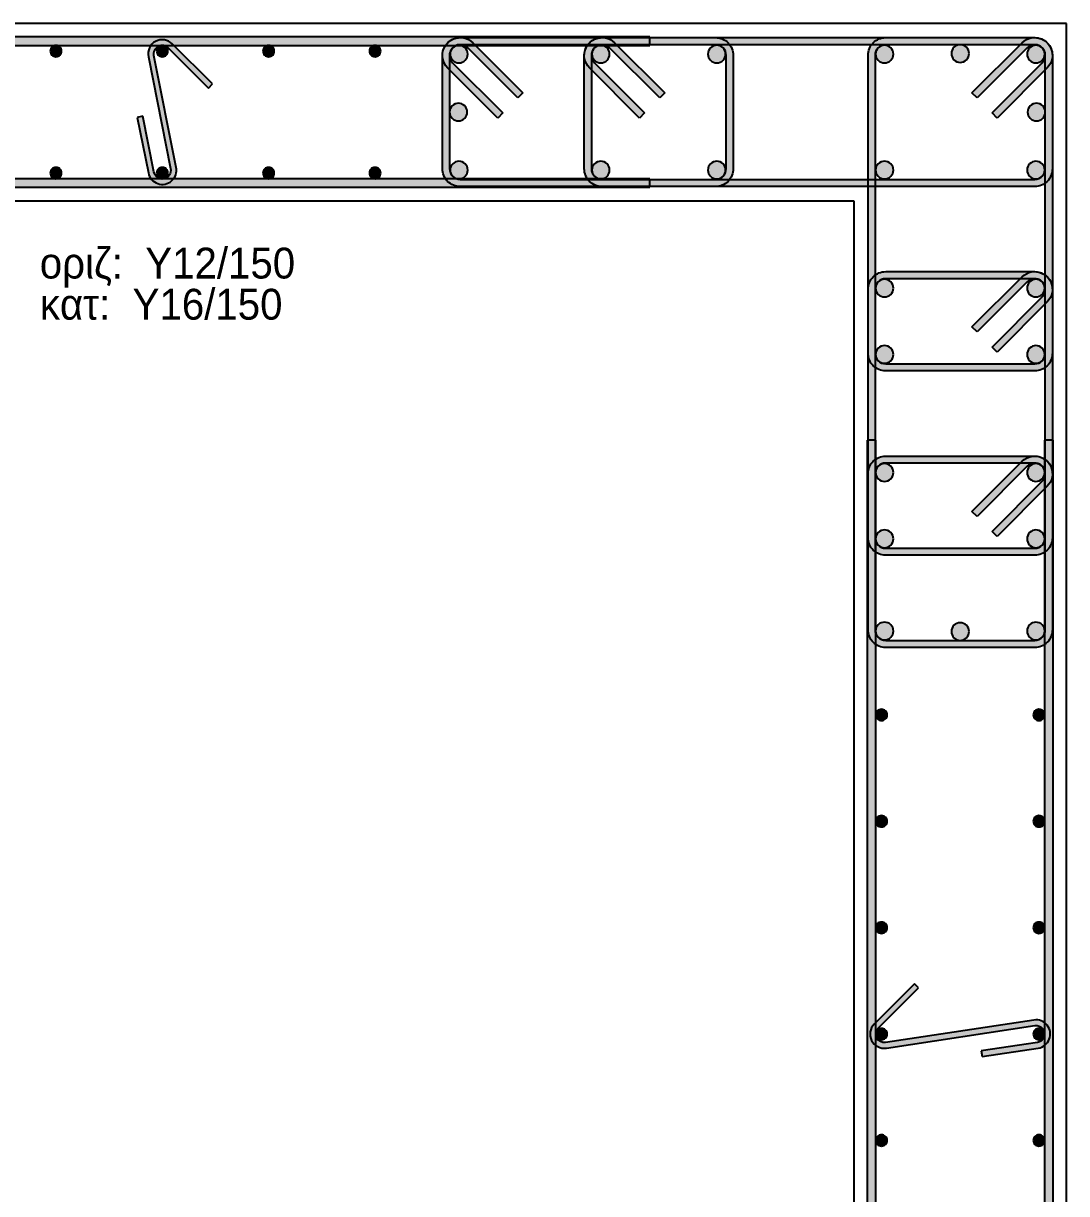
# Model space of a CAD drawing. Header units: millimetres. Extents: x -2171 to 1563, y -1758 to -1505.
# Drawn here: x -912.76 to -905.4, y -1612.32 to -1604.07 of the extents above; entities that cross this region are included whole.
import ezdxf

# ---------------------------------------------------------------- set-up
doc = ezdxf.new("R2010")
doc.units = ezdxf.units.MM
doc.layers.add('Col_Det', color=7, linetype='Continuous')
doc.layers.add('Col_Det_Fill', color=7, linetype='Continuous')
doc.styles.add('S1Arl22_b_934_161', font='arial.ttf', dxfattribs={"width": 0.933629, "height": 0.002175})

msp = doc.modelspace()

# ---------------------------------------------------------------- hatches: boundary and pattern name
at = {"layer": 'Col_Det_Fill'}
for color, points in [(252, [(-908.3396, -1604.2286), (-908.3396, -1604.1686), (-915.2134, -1604.1686), (-915.2134, -1604.2286)]), (252, [(-911.8746, -1604.3081), (-911.8353, -1604.3003, -0.741663), (-911.7341, -1604.2461), (-911.7058, -1604.2178, 0.741663)]), (252, [(-909.7295, -1604.3516), (-909.7649, -1604.3869, -0.668179), (-909.6765, -1604.1736), (-909.6765, -1604.2236, 0.668179)]), (252, [(-909.7515, -1604.2986), (-909.8015, -1604.2986, -0.668179), (-909.5881, -1604.2102), (-909.6235, -1604.2455, 0.668179)]), (252, [(-909.6765, -1604.2236), (-909.6765, -1604.1736), (-905.6265, -1604.1736), (-905.6265, -1604.2236)]), (252, [(-909.6235, -1604.2455), (-909.5881, -1604.2102), (-909.2346, -1604.5637), (-909.2699, -1604.5991)]), (252, [(-908.7295, -1604.3516), (-908.7649, -1604.3869, -0.668179), (-908.6765, -1604.1736), (-908.6765, -1604.2236, 0.668179)]), (252, [(-908.7515, -1604.2986), (-908.8015, -1604.2986, -0.668179), (-908.5881, -1604.2102), (-908.6235, -1604.2455, 0.668179)]), (252, [(-908.6765, -1604.2236), (-908.6765, -1604.1736), (-907.8765, -1604.1736), (-907.8765, -1604.2236)]), (252, [(-908.6235, -1604.2455), (-908.5881, -1604.2102), (-908.2346, -1604.5637), (-908.2699, -1604.5991)]), (252, [(-907.8765, -1604.2236), (-907.8765, -1604.1736, -0.414214), (-907.7515, -1604.2986), (-907.8015, -1604.2986, 0.414214)]), (252, [(-906.7515, -1604.2986), (-906.8015, -1604.2986, -0.414214), (-906.6765, -1604.1736), (-906.6765, -1604.2236, 0.414214)]), (252, [(-906.6765, -1604.2236), (-906.6765, -1604.1736), (-905.6265, -1604.1736), (-905.6265, -1604.2236)]), (252, [(-906.0331, -1604.5991), (-906.0684, -1604.5637), (-905.7149, -1604.2102), (-905.6795, -1604.2455)]), (252, [(-905.6795, -1604.2455), (-905.7149, -1604.2102, -0.668179), (-905.5015, -1604.2986), (-905.5515, -1604.2986, 0.668179)]), (252, [(-905.6265, -1604.2236), (-905.6265, -1604.1736, -0.668179), (-905.5381, -1604.3869), (-905.5735, -1604.3516, 0.668179)]), (252, [(-905.6265, -1604.2236), (-905.6265, -1604.1736, -0.414214), (-905.5015, -1604.2986), (-905.5515, -1604.2986, 0.414214)]), (133, [(-912.5663, -1604.2686, 0.414214), (-912.5263, -1604.3086, 0.414214), (-912.4863, -1604.2686, 0.414214), (-912.5263, -1604.2286, 0.414214)]), (133, [(-911.8165, -1604.2686, 0.414214), (-911.7765, -1604.3086, 0.414214), (-911.7365, -1604.2686, 0.414214), (-911.7765, -1604.2286, 0.414214)]), (252, [(-911.7058, -1604.2178), (-911.7341, -1604.2461), (-911.4512, -1604.529), (-911.4229, -1604.5007)]), (133, [(-911.0667, -1604.2686, 0.414214), (-911.0267, -1604.3086, 0.414214), (-910.9867, -1604.2686, 0.414214), (-911.0267, -1604.2286, 0.414214)]), (133, [(-910.3169, -1604.2686, 0.414214), (-910.2769, -1604.3086, 0.414214), (-910.2369, -1604.2686, 0.414214), (-910.2769, -1604.2286, 0.414214)]), (12, [(-909.6228, -1604.2897, 0.414214), (-909.6853, -1604.2272, 0.414214), (-909.7478, -1604.2897, 0.414214), (-909.6853, -1604.3522, 0.414214)]), (56, [(-908.6228, -1604.2897, 0.414214), (-908.6853, -1604.2272, 0.414214), (-908.7478, -1604.2897, 0.414214), (-908.6853, -1604.3522, 0.414214)]), (56, [(-907.8052, -1604.2897, 0.414214), (-907.8677, -1604.2272, 0.414214), (-907.9302, -1604.2897, 0.414214), (-907.8677, -1604.3522, 0.414214)]), (12, [(-906.6228, -1604.2897, 0.414214), (-906.6853, -1604.2272, 0.414214), (-906.7478, -1604.2897, 0.414214), (-906.6853, -1604.3522, 0.414214)]), (133, [(-906.089, -1604.2861, 0.414214), (-906.1515, -1604.2236, 0.414214), (-906.214, -1604.2861, 0.414214), (-906.1515, -1604.3486, 0.414214)]), (12, [(-905.5552, -1604.2897, 0.414214), (-905.6177, -1604.2272, 0.414214), (-905.6802, -1604.2897, 0.414214), (-905.6177, -1604.3522, 0.414214)]), (252, [(-911.7176, -1605.0969), (-911.6784, -1605.089), (-911.8353, -1604.3003), (-911.8746, -1604.3081)]), (252, [(-909.7515, -1605.0986), (-909.8015, -1605.0986), (-909.8015, -1604.2986), (-909.7515, -1604.2986)]), (252, [(-909.376, -1604.7051), (-909.4113, -1604.7405), (-909.7649, -1604.3869), (-909.7295, -1604.3516)]), (252, [(-908.7515, -1605.0986), (-908.8015, -1605.0986), (-908.8015, -1604.2986), (-908.7515, -1604.2986)]), (252, [(-908.376, -1604.7051), (-908.4113, -1604.7405), (-908.7649, -1604.3869), (-908.7295, -1604.3516)]), (252, [(-907.8015, -1604.2986), (-907.7515, -1604.2986), (-907.7515, -1605.0986), (-907.8015, -1605.0986)]), (252, [(-906.7515, -1608.3486), (-906.8015, -1608.3486), (-906.8015, -1604.2986), (-906.7515, -1604.2986)]), (252, [(-905.5735, -1604.3516), (-905.5381, -1604.3869), (-905.8917, -1604.7405), (-905.927, -1604.7051)]), (252, [(-905.5515, -1604.2986), (-905.5015, -1604.2986), (-905.5015, -1608.3486), (-905.5515, -1608.3486)]), (252, [(-905.5515, -1604.2986), (-905.5015, -1604.2986), (-905.5015, -1605.0986), (-905.5515, -1605.0986)]), (133, [(-909.6265, -1604.6986, 0.414214), (-909.689, -1604.6361, 0.414214), (-909.7515, -1604.6986, 0.414214), (-909.689, -1604.7611, 0.414214)]), (133, [(-905.5515, -1604.6986, 0.414214), (-905.614, -1604.6361, 0.414214), (-905.6765, -1604.6986, 0.414214), (-905.614, -1604.7611, 0.414214)]), (252, [(-911.9134, -1604.728), (-911.9526, -1604.7358), (-911.8746, -1605.1281), (-911.8353, -1605.1203)]), (133, [(-912.5663, -1605.1286, 0.414214), (-912.5263, -1605.1686, 0.414214), (-912.4863, -1605.1286, 0.414214), (-912.5263, -1605.0886, 0.414214)]), (252, [(-911.8353, -1605.1203), (-911.8746, -1605.1281, 1), (-911.6784, -1605.089), (-911.7176, -1605.0969, -1)]), (133, [(-911.8165, -1605.1286, 0.414214), (-911.7765, -1605.1686, 0.414214), (-911.7365, -1605.1286, 0.414214), (-911.7765, -1605.0886, 0.414214)]), (133, [(-911.0667, -1605.1286, 0.414214), (-911.0267, -1605.1686, 0.414214), (-910.9867, -1605.1286, 0.414214), (-911.0267, -1605.0886, 0.414214)]), (133, [(-910.3169, -1605.1286, 0.414214), (-910.2769, -1605.1686, 0.414214), (-910.2369, -1605.1286, 0.414214), (-910.2769, -1605.0886, 0.414214)]), (252, [(-909.6765, -1605.1736), (-909.6765, -1605.2236, -0.414214), (-909.8015, -1605.0986), (-909.7515, -1605.0986, 0.414214)]), (12, [(-909.6228, -1605.1074, 0.414214), (-909.6853, -1605.0449, 0.414214), (-909.7478, -1605.1074, 0.414214), (-909.6853, -1605.1699, 0.414214)]), (252, [(-908.6765, -1605.1736), (-908.6765, -1605.2236, -0.414214), (-908.8015, -1605.0986), (-908.7515, -1605.0986, 0.414214)]), (56, [(-908.6228, -1605.1074, 0.414214), (-908.6853, -1605.0449, 0.414214), (-908.7478, -1605.1074, 0.414214), (-908.6853, -1605.1699, 0.414214)]), (56, [(-907.8052, -1605.1074, 0.414214), (-907.8677, -1605.0449, 0.414214), (-907.9302, -1605.1074, 0.414214), (-907.8677, -1605.1699, 0.414214)]), (252, [(-907.8015, -1605.0986), (-907.7515, -1605.0986, -0.414214), (-907.8765, -1605.2236), (-907.8765, -1605.1736, 0.414214)]), (12, [(-906.6228, -1605.1074, 0.414214), (-906.6853, -1605.0449, 0.414214), (-906.7478, -1605.1074, 0.414214), (-906.6853, -1605.1699, 0.414214)]), (12, [(-905.5552, -1605.1074, 0.414214), (-905.6177, -1605.0449, 0.414214), (-905.6802, -1605.1074, 0.414214), (-905.6177, -1605.1699, 0.414214)]), (252, [(-905.5515, -1605.0986), (-905.5015, -1605.0986, -0.414214), (-905.6265, -1605.2236), (-905.6265, -1605.1736, 0.414214)]), (252, [(-915.2134, -1605.1686), (-915.2134, -1605.2286), (-908.3396, -1605.2286), (-908.3396, -1605.1686)]), (252, [(-905.6265, -1605.1736), (-905.6265, -1605.2236), (-909.6765, -1605.2236), (-909.6765, -1605.1736)]), (252, [(-907.8765, -1605.1736), (-907.8765, -1605.2236), (-908.6765, -1605.2236), (-908.6765, -1605.1736)]), (252, [(-906.7515, -1605.9486), (-906.8015, -1605.9486, -0.414214), (-906.6765, -1605.8236), (-906.6765, -1605.8736, 0.414214)]), (252, [(-906.6765, -1605.8736), (-906.6765, -1605.8236), (-905.6265, -1605.8236), (-905.6265, -1605.8736)]), (252, [(-906.0331, -1606.2491), (-906.0684, -1606.2137), (-905.7149, -1605.8602), (-905.6795, -1605.8955)]), (252, [(-905.6795, -1605.8955), (-905.7149, -1605.8602, -0.668179), (-905.5015, -1605.9486), (-905.5515, -1605.9486, 0.668179)]), (252, [(-905.6265, -1605.8736), (-905.6265, -1605.8236, -0.668179), (-905.5381, -1606.0369), (-905.5735, -1606.0016, 0.668179)]), (56, [(-906.6228, -1605.9397, 0.414214), (-906.6853, -1605.8772, 0.414214), (-906.7478, -1605.9397, 0.414214), (-906.6853, -1606.0022, 0.414214)]), (56, [(-905.5552, -1605.9397, 0.414214), (-905.6177, -1605.8772, 0.414214), (-905.6802, -1605.9397, 0.414214), (-905.6177, -1606.0022, 0.414214)]), (252, [(-906.7515, -1606.3986), (-906.8015, -1606.3986), (-906.8015, -1605.9486), (-906.7515, -1605.9486)]), (252, [(-905.5735, -1606.0016), (-905.5381, -1606.0369), (-905.8917, -1606.3905), (-905.927, -1606.3551)]), (252, [(-905.5515, -1605.9486), (-905.5015, -1605.9486), (-905.5015, -1606.3986), (-905.5515, -1606.3986)]), (56, [(-906.6228, -1606.4074, 0.414214), (-906.6853, -1606.3449, 0.414214), (-906.7478, -1606.4074, 0.414214), (-906.6853, -1606.4699, 0.414214)]), (56, [(-905.5552, -1606.4074, 0.414214), (-905.6177, -1606.3449, 0.414214), (-905.6802, -1606.4074, 0.414214), (-905.6177, -1606.4699, 0.414214)]), (252, [(-906.6765, -1606.4736), (-906.6765, -1606.5236, -0.414214), (-906.8015, -1606.3986), (-906.7515, -1606.3986, 0.414214)]), (252, [(-905.5515, -1606.3986), (-905.5015, -1606.3986, -0.414214), (-905.6265, -1606.5236), (-905.6265, -1606.4736, 0.414214)]), (252, [(-905.6265, -1606.4736), (-905.6265, -1606.5236), (-906.6765, -1606.5236), (-906.6765, -1606.4736)]), (252, [(-906.7465, -1607.0116), (-906.8065, -1607.0116), (-906.8065, -1617.6355), (-906.7465, -1617.6355)]), (252, [(-905.5565, -1617.6355), (-905.4965, -1617.6355), (-905.4965, -1607.0116), (-905.5565, -1607.0116)]), (252, [(-906.7515, -1607.2486), (-906.8015, -1607.2486, -0.414214), (-906.6765, -1607.1236), (-906.6765, -1607.1736, 0.414214)]), (56, [(-906.6228, -1607.2397, 0.414214), (-906.6853, -1607.1772, 0.414214), (-906.7478, -1607.2397, 0.414214), (-906.6853, -1607.3022, 0.414214)]), (252, [(-906.6765, -1607.1736), (-906.6765, -1607.1236), (-905.6265, -1607.1236), (-905.6265, -1607.1736)]), (252, [(-906.0331, -1607.5491), (-906.0684, -1607.5137), (-905.7149, -1607.1602), (-905.6795, -1607.1955)]), (252, [(-905.6795, -1607.1955), (-905.7149, -1607.1602, -0.668179), (-905.5015, -1607.2486), (-905.5515, -1607.2486, 0.668179)]), (56, [(-905.5552, -1607.2397, 0.414214), (-905.6177, -1607.1772, 0.414214), (-905.6802, -1607.2397, 0.414214), (-905.6177, -1607.3022, 0.414214)]), (252, [(-905.6265, -1607.1736), (-905.6265, -1607.1236, -0.668179), (-905.5381, -1607.3369), (-905.5735, -1607.3016, 0.668179)]), (252, [(-906.7515, -1607.6986), (-906.8015, -1607.6986), (-906.8015, -1607.2486), (-906.7515, -1607.2486)]), (252, [(-905.5515, -1607.2486), (-905.5015, -1607.2486), (-905.5015, -1607.6986), (-905.5515, -1607.6986)]), (252, [(-905.5735, -1607.3016), (-905.5381, -1607.3369), (-905.8917, -1607.6905), (-905.927, -1607.6551)]), (56, [(-906.6228, -1607.7074, 0.414214), (-906.6853, -1607.6449, 0.414214), (-906.7478, -1607.7074, 0.414214), (-906.6853, -1607.7699, 0.414214)]), (56, [(-905.5552, -1607.7074, 0.414214), (-905.6177, -1607.6449, 0.414214), (-905.6802, -1607.7074, 0.414214), (-905.6177, -1607.7699, 0.414214)]), (252, [(-906.6765, -1607.7736), (-906.6765, -1607.8236, -0.414214), (-906.8015, -1607.6986), (-906.7515, -1607.6986, 0.414214)]), (252, [(-905.5515, -1607.6986), (-905.5015, -1607.6986, -0.414214), (-905.6265, -1607.8236), (-905.6265, -1607.7736, 0.414214)]), (252, [(-905.6265, -1607.7736), (-905.6265, -1607.8236), (-906.6765, -1607.8236), (-906.6765, -1607.7736)]), (12, [(-906.6228, -1608.3574, 0.414214), (-906.6853, -1608.2949, 0.414214), (-906.7478, -1608.3574, 0.414214), (-906.6853, -1608.4199, 0.414214)]), (133, [(-906.089, -1608.3611, 0.414214), (-906.1515, -1608.2986, 0.414214), (-906.214, -1608.3611, 0.414214), (-906.1515, -1608.4236, 0.414214)]), (12, [(-905.5552, -1608.3574, 0.414214), (-905.6177, -1608.2949, 0.414214), (-905.6802, -1608.3574, 0.414214), (-905.6177, -1608.4199, 0.414214)]), (252, [(-906.6765, -1608.4236), (-906.6765, -1608.4736, -0.414214), (-906.8015, -1608.3486), (-906.7515, -1608.3486, 0.414214)]), (252, [(-905.5515, -1608.3486), (-905.5015, -1608.3486, -0.414214), (-905.6265, -1608.4736), (-905.6265, -1608.4236, 0.414214)]), (252, [(-905.6265, -1608.4236), (-905.6265, -1608.4736), (-906.6765, -1608.4736), (-906.6765, -1608.4236)]), (133, [(-906.7065, -1608.989, 0.414214), (-906.6665, -1608.949, 0.414214), (-906.7065, -1608.909, 0.414214), (-906.7465, -1608.949, 0.414214)]), (133, [(-905.5965, -1608.989, 0.414214), (-905.5565, -1608.949, 0.414214), (-905.5965, -1608.909, 0.414214), (-905.6365, -1608.949, 0.414214)]), (133, [(-906.7065, -1609.7389, 0.414214), (-906.6665, -1609.6989, 0.414214), (-906.7065, -1609.6589, 0.414214), (-906.7465, -1609.6989, 0.414214)]), (133, [(-905.5965, -1609.7389, 0.414214), (-905.5565, -1609.6989, 0.414214), (-905.5965, -1609.6589, 0.414214), (-905.6365, -1609.6989, 0.414214)]), (133, [(-906.7065, -1610.4888, 0.414214), (-906.6665, -1610.4488, 0.414214), (-906.7065, -1610.4088, 0.414214), (-906.7465, -1610.4488, 0.414214)]), (133, [(-905.5965, -1610.4888, 0.414214), (-905.5565, -1610.4488, 0.414214), (-905.5965, -1610.4088, 0.414214), (-905.6365, -1610.4488, 0.414214)]), (252, [(-906.7572, -1611.128), (-906.7289, -1611.1563), (-906.4461, -1610.8734), (-906.4744, -1610.8452)]), (252, [(-906.6715, -1611.2976), (-906.6775, -1611.258, -0.723878), (-906.7289, -1611.1563), (-906.7572, -1611.128, 0.723878)]), (252, [(-905.6255, -1611.1394), (-905.6314, -1611.0998), (-906.6775, -1611.258), (-906.6715, -1611.2976)]), (252, [(-905.6075, -1611.258), (-905.6015, -1611.2976, 1), (-905.6314, -1611.0998), (-905.6255, -1611.1394, -1)]), (133, [(-906.7065, -1611.2387, 0.414214), (-906.6665, -1611.1987, 0.414214), (-906.7065, -1611.1587, 0.414214), (-906.7465, -1611.1987, 0.414214)]), (133, [(-905.5965, -1611.2387, 0.414214), (-905.5565, -1611.1987, 0.414214), (-905.5965, -1611.1587, 0.414214), (-905.6365, -1611.1987, 0.414214)]), (252, [(-906.003, -1611.3178), (-905.997, -1611.3574), (-905.6015, -1611.2976), (-905.6075, -1611.258)]), (133, [(-906.7065, -1611.9886, 0.414214), (-906.6665, -1611.9486, 0.414214), (-906.7065, -1611.9086, 0.414214), (-906.7465, -1611.9486, 0.414214)]), (133, [(-905.5965, -1611.9886, 0.414214), (-905.5565, -1611.9486, 0.414214), (-905.5965, -1611.9086, 0.414214), (-905.6365, -1611.9486, 0.414214)])]:
    msp.add_hatch(color=color, dxfattribs=at).paths.add_polyline_path(points)

# ---------------------------------------------------------------- linework, layer by layer
at = {"layer": 'Col_Det', "color": 7}
for points in [[(-905.4015, -1604.0736), (-918.1515, -1604.0736)], [(-905.4015, -1620.5736), (-905.4015, -1604.0736)], [(-908.3396, -1604.1686), (-915.2134, -1604.1686)], [(-909.6765, -1604.1736), (-905.6265, -1604.1736)], [(-909.5881, -1604.2102), (-909.2346, -1604.5637)], [(-908.6765, -1604.1736), (-907.8765, -1604.1736)], [(-908.5881, -1604.2102), (-908.2346, -1604.5637)], [(-908.3396, -1604.2286), (-908.3396, -1604.1686)], [(-906.6765, -1604.1736), (-905.6265, -1604.1736)], [(-906.0684, -1604.5637), (-905.7149, -1604.2102)], [(-915.2134, -1604.2286), (-908.3396, -1604.2286)], [(-911.7341, -1604.2461), (-911.4512, -1604.529)], [(-911.4229, -1604.5007), (-911.7058, -1604.2178)], [(-905.6265, -1604.2236), (-909.6765, -1604.2236)], [(-909.2699, -1604.5991), (-909.6235, -1604.2455)], [(-907.8765, -1604.2236), (-908.6765, -1604.2236)], [(-908.2699, -1604.5991), (-908.6235, -1604.2455)], [(-905.6265, -1604.2236), (-906.6765, -1604.2236)], [(-905.6795, -1604.2455), (-906.0331, -1604.5991)], [(-911.8746, -1604.3081), (-911.7176, -1605.0969)], [(-911.6784, -1605.089), (-911.8353, -1604.3003)], [(-909.8015, -1605.0986), (-909.8015, -1604.2986)], [(-909.7515, -1604.2986), (-909.7515, -1605.0986)], [(-909.7295, -1604.3516), (-909.376, -1604.7051)], [(-908.8015, -1605.0986), (-908.8015, -1604.2986)], [(-908.7515, -1604.2986), (-908.7515, -1605.0986)], [(-908.7295, -1604.3516), (-908.376, -1604.7051)], [(-907.8015, -1605.0986), (-907.8015, -1604.2986)], [(-907.7515, -1604.2986), (-907.7515, -1605.0986)], [(-906.8015, -1608.3486), (-906.8015, -1604.2986)], [(-906.7515, -1604.2986), (-906.7515, -1608.3486)], [(-905.927, -1604.7051), (-905.5735, -1604.3516)], [(-905.5515, -1608.3486), (-905.5515, -1604.2986)], [(-905.5515, -1605.0986), (-905.5515, -1604.2986)], [(-905.5015, -1604.2986), (-905.5015, -1608.3486)], [(-905.5015, -1604.2986), (-905.5015, -1605.0986)], [(-909.4113, -1604.7405), (-909.7649, -1604.3869)], [(-908.4113, -1604.7405), (-908.7649, -1604.3869)], [(-905.5381, -1604.3869), (-905.8917, -1604.7405)], [(-911.4512, -1604.529), (-911.4229, -1604.5007)], [(-909.2346, -1604.5637), (-909.2699, -1604.5991)], [(-908.2346, -1604.5637), (-908.2699, -1604.5991)], [(-906.0331, -1604.5991), (-906.0684, -1604.5637)], [(-909.376, -1604.7051), (-909.4113, -1604.7405)], [(-908.376, -1604.7051), (-908.4113, -1604.7405)], [(-905.8917, -1604.7405), (-905.927, -1604.7051)], [(-911.9134, -1604.728), (-911.9526, -1604.7358)], [(-911.9526, -1604.7358), (-911.8746, -1605.1281)], [(-911.8353, -1605.1203), (-911.9134, -1604.728)], [(-908.3396, -1605.1686), (-915.2134, -1605.1686)], [(-909.6765, -1605.1736), (-905.6265, -1605.1736)], [(-908.6765, -1605.1736), (-907.8765, -1605.1736)], [(-908.3396, -1605.2286), (-908.3396, -1605.1686)], [(-915.2134, -1605.2286), (-908.3396, -1605.2286)], [(-905.6265, -1605.2236), (-909.6765, -1605.2236)], [(-907.8765, -1605.2236), (-908.6765, -1605.2236)], [(-916.9015, -1605.3236), (-906.9015, -1605.3236)], [(-906.9015, -1605.3236), (-906.9015, -1620.5736)], [(-906.6765, -1605.8236), (-905.6265, -1605.8236)], [(-906.0684, -1606.2137), (-905.7149, -1605.8602)], [(-905.6265, -1605.8736), (-906.6765, -1605.8736)], [(-905.6795, -1605.8955), (-906.0331, -1606.2491)], [(-906.8015, -1606.3986), (-906.8015, -1605.9486)], [(-906.7515, -1605.9486), (-906.7515, -1606.3986)], [(-905.927, -1606.3551), (-905.5735, -1606.0016)], [(-905.5515, -1606.3986), (-905.5515, -1605.9486)], [(-905.5015, -1605.9486), (-905.5015, -1606.3986)], [(-905.5381, -1606.0369), (-905.8917, -1606.3905)], [(-906.0331, -1606.2491), (-906.0684, -1606.2137)], [(-905.8917, -1606.3905), (-905.927, -1606.3551)], [(-906.6765, -1606.4736), (-905.6265, -1606.4736)], [(-905.6265, -1606.5236), (-906.6765, -1606.5236)], [(-906.7465, -1607.0116), (-906.8065, -1607.0116)], [(-906.8065, -1607.0116), (-906.8065, -1617.6355)], [(-906.7465, -1617.6355), (-906.7465, -1607.0116)], [(-905.4965, -1607.0116), (-905.5565, -1607.0116)], [(-905.5565, -1607.0116), (-905.5565, -1617.6355)], [(-905.4965, -1617.6355), (-905.4965, -1607.0116)], [(-906.6765, -1607.1236), (-905.6265, -1607.1236)], [(-905.6265, -1607.1736), (-906.6765, -1607.1736)], [(-906.0684, -1607.5137), (-905.7149, -1607.1602)], [(-906.8015, -1607.6986), (-906.8015, -1607.2486)], [(-906.7515, -1607.2486), (-906.7515, -1607.6986)], [(-905.6795, -1607.1955), (-906.0331, -1607.5491)], [(-905.5515, -1607.6986), (-905.5515, -1607.2486)], [(-905.5015, -1607.2486), (-905.5015, -1607.6986)], [(-905.927, -1607.6551), (-905.5735, -1607.3016)], [(-905.5381, -1607.3369), (-905.8917, -1607.6905)], [(-906.0331, -1607.5491), (-906.0684, -1607.5137)], [(-905.8917, -1607.6905), (-905.927, -1607.6551)], [(-906.6765, -1607.7736), (-905.6265, -1607.7736)], [(-905.6265, -1607.8236), (-906.6765, -1607.8236)], [(-906.6765, -1608.4236), (-905.6265, -1608.4236)], [(-905.6265, -1608.4736), (-906.6765, -1608.4736)], [(-906.4744, -1610.8452), (-906.7572, -1611.128)], [(-906.7289, -1611.1563), (-906.4461, -1610.8734)], [(-906.4461, -1610.8734), (-906.4744, -1610.8452)], [(-905.6314, -1611.0998), (-906.6775, -1611.258)], [(-906.6715, -1611.2976), (-905.6255, -1611.1394)], [(-905.6075, -1611.258), (-906.003, -1611.3178)], [(-905.997, -1611.3574), (-905.6015, -1611.2976)], [(-906.003, -1611.3178), (-905.997, -1611.3574)]]:
    msp.add_lwpolyline(points, dxfattribs=at)
for points in [[(-911.7058, -1604.2178, 0.741663), (-911.8746, -1604.3081, 0.741663)], [(-909.7649, -1604.3869, -0.668179), (-909.6765, -1604.1736)], [(-909.8015, -1604.2986, -0.668179), (-909.5881, -1604.2102)], [(-908.7649, -1604.3869, -0.668179), (-908.6765, -1604.1736)], [(-908.8015, -1604.2986, -0.668179), (-908.5881, -1604.2102)], [(-907.8765, -1604.1736, -0.414214), (-907.7515, -1604.2986)], [(-906.8015, -1604.2986, -0.414214), (-906.6765, -1604.1736)], [(-905.7149, -1604.2102, -0.668179), (-905.5015, -1604.2986)], [(-905.6265, -1604.1736, -0.668179), (-905.5381, -1604.3869)], [(-905.6265, -1604.1736, -0.414214), (-905.5015, -1604.2986)], [(-912.5263, -1604.2286, 0.414214), (-912.5663, -1604.2686, 0.414214)], [(-912.5663, -1604.2686, 0.414214), (-912.5263, -1604.3086, 0.414214)], [(-912.4863, -1604.2686, 0.414214), (-912.5263, -1604.2286, 0.414214)], [(-912.5263, -1604.3086, 0.414214), (-912.4863, -1604.2686, 0.414214)], [(-911.8353, -1604.3003, -0.741663), (-911.7341, -1604.2461)], [(-911.7765, -1604.2286, 0.414214), (-911.8165, -1604.2686, 0.414214)], [(-911.8165, -1604.2686, 0.414214), (-911.7765, -1604.3086, 0.414214)], [(-911.7365, -1604.2686, 0.414214), (-911.7765, -1604.2286, 0.414214)], [(-911.7765, -1604.3086, 0.414214), (-911.7365, -1604.2686, 0.414214)], [(-911.0267, -1604.2286, 0.414214), (-911.0667, -1604.2686, 0.414214)], [(-911.0667, -1604.2686, 0.414214), (-911.0267, -1604.3086, 0.414214)], [(-910.9867, -1604.2686, 0.414214), (-911.0267, -1604.2286, 0.414214)], [(-911.0267, -1604.3086, 0.414214), (-910.9867, -1604.2686, 0.414214)], [(-910.2769, -1604.2286, 0.414214), (-910.3169, -1604.2686, 0.414214)], [(-910.3169, -1604.2686, 0.414214), (-910.2769, -1604.3086, 0.414214)], [(-910.2369, -1604.2686, 0.414214), (-910.2769, -1604.2286, 0.414214)], [(-910.2769, -1604.3086, 0.414214), (-910.2369, -1604.2686, 0.414214)], [(-909.6765, -1604.2236, 0.668179), (-909.7295, -1604.3516, 0.668179)], [(-909.6235, -1604.2455, 0.668179), (-909.7515, -1604.2986, 0.668179)], [(-909.6853, -1604.2272, 0.414214), (-909.7478, -1604.2897, 0.414214)], [(-909.7478, -1604.2897, 0.414214), (-909.6853, -1604.3522, 0.414214)], [(-909.6228, -1604.2897, 0.414214), (-909.6853, -1604.2272, 0.414214)], [(-909.6853, -1604.3522, 0.414214), (-909.6228, -1604.2897, 0.414214)], [(-908.6765, -1604.2236, 0.668179), (-908.7295, -1604.3516, 0.668179)], [(-908.6235, -1604.2455, 0.668179), (-908.7515, -1604.2986, 0.668179)], [(-908.6853, -1604.2272, 0.414214), (-908.7478, -1604.2897, 0.414214)], [(-908.7478, -1604.2897, 0.414214), (-908.6853, -1604.3522, 0.414214)], [(-908.6228, -1604.2897, 0.414214), (-908.6853, -1604.2272, 0.414214)], [(-908.6853, -1604.3522, 0.414214), (-908.6228, -1604.2897, 0.414214)], [(-907.8677, -1604.2272, 0.414214), (-907.9302, -1604.2897, 0.414214)], [(-907.9302, -1604.2897, 0.414214), (-907.8677, -1604.3522, 0.414214)], [(-907.8015, -1604.2986, 0.414214), (-907.8765, -1604.2236, 0.414214)], [(-907.8052, -1604.2897, 0.414214), (-907.8677, -1604.2272, 0.414214)], [(-907.8677, -1604.3522, 0.414214), (-907.8052, -1604.2897, 0.414214)], [(-906.6765, -1604.2236, 0.414214), (-906.7515, -1604.2986, 0.414214)], [(-906.6853, -1604.2272, 0.414214), (-906.7478, -1604.2897, 0.414214)], [(-906.7478, -1604.2897, 0.414214), (-906.6853, -1604.3522, 0.414214)], [(-906.6228, -1604.2897, 0.414214), (-906.6853, -1604.2272, 0.414214)], [(-906.6853, -1604.3522, 0.414214), (-906.6228, -1604.2897, 0.414214)], [(-906.1515, -1604.2236, 0.414214), (-906.214, -1604.2861, 0.414214)], [(-906.214, -1604.2861, 0.414214), (-906.1515, -1604.3486, 0.414214)], [(-906.089, -1604.2861, 0.414214), (-906.1515, -1604.2236, 0.414214)], [(-906.1515, -1604.3486, 0.414214), (-906.089, -1604.2861, 0.414214)], [(-905.6177, -1604.2272, 0.414214), (-905.6802, -1604.2897, 0.414214)], [(-905.6802, -1604.2897, 0.414214), (-905.6177, -1604.3522, 0.414214)], [(-905.5515, -1604.2986, 0.668179), (-905.6795, -1604.2455, 0.668179)], [(-905.5735, -1604.3516, 0.668179), (-905.6265, -1604.2236, 0.668179)], [(-905.5515, -1604.2986, 0.414214), (-905.6265, -1604.2236, 0.414214)], [(-905.5552, -1604.2897, 0.414214), (-905.6177, -1604.2272, 0.414214)], [(-905.6177, -1604.3522, 0.414214), (-905.5552, -1604.2897, 0.414214)], [(-909.689, -1604.6361, 0.414214), (-909.7515, -1604.6986, 0.414214)], [(-909.7515, -1604.6986, 0.414214), (-909.689, -1604.7611, 0.414214)], [(-909.6265, -1604.6986, 0.414214), (-909.689, -1604.6361, 0.414214)], [(-909.689, -1604.7611, 0.414214), (-909.6265, -1604.6986, 0.414214)], [(-905.614, -1604.6361, 0.414214), (-905.6765, -1604.6986, 0.414214)], [(-905.6765, -1604.6986, 0.414214), (-905.614, -1604.7611, 0.414214)], [(-905.5515, -1604.6986, 0.414214), (-905.614, -1604.6361, 0.414214)], [(-905.614, -1604.7611, 0.414214), (-905.5515, -1604.6986, 0.414214)], [(-912.5263, -1605.0886, 0.414214), (-912.5663, -1605.1286, 0.414214)], [(-912.4863, -1605.1286, 0.414214), (-912.5263, -1605.0886, 0.414214)], [(-911.8746, -1605.1281, 1), (-911.6784, -1605.089)], [(-911.7176, -1605.0969, -1), (-911.8353, -1605.1203, -1)], [(-911.7765, -1605.0886, 0.414214), (-911.8165, -1605.1286, 0.414214)], [(-911.7365, -1605.1286, 0.414214), (-911.7765, -1605.0886, 0.414214)], [(-911.0267, -1605.0886, 0.414214), (-911.0667, -1605.1286, 0.414214)], [(-910.9867, -1605.1286, 0.414214), (-911.0267, -1605.0886, 0.414214)], [(-910.2769, -1605.0886, 0.414214), (-910.3169, -1605.1286, 0.414214)], [(-910.2369, -1605.1286, 0.414214), (-910.2769, -1605.0886, 0.414214)], [(-909.6765, -1605.2236, -0.414214), (-909.8015, -1605.0986)], [(-909.7515, -1605.0986, 0.414214), (-909.6765, -1605.1736, 0.414214)], [(-909.6853, -1605.0449, 0.414214), (-909.7478, -1605.1074, 0.414214)], [(-909.7478, -1605.1074, 0.414214), (-909.6853, -1605.1699, 0.414214)], [(-909.6228, -1605.1074, 0.414214), (-909.6853, -1605.0449, 0.414214)], [(-909.6853, -1605.1699, 0.414214), (-909.6228, -1605.1074, 0.414214)], [(-908.6765, -1605.2236, -0.414214), (-908.8015, -1605.0986)], [(-908.7515, -1605.0986, 0.414214), (-908.6765, -1605.1736, 0.414214)], [(-908.6853, -1605.0449, 0.414214), (-908.7478, -1605.1074, 0.414214)], [(-908.7478, -1605.1074, 0.414214), (-908.6853, -1605.1699, 0.414214)], [(-908.6228, -1605.1074, 0.414214), (-908.6853, -1605.0449, 0.414214)], [(-908.6853, -1605.1699, 0.414214), (-908.6228, -1605.1074, 0.414214)], [(-907.8677, -1605.0449, 0.414214), (-907.9302, -1605.1074, 0.414214)], [(-907.9302, -1605.1074, 0.414214), (-907.8677, -1605.1699, 0.414214)], [(-907.7515, -1605.0986, -0.414214), (-907.8765, -1605.2236)], [(-907.8765, -1605.1736, 0.414214), (-907.8015, -1605.0986, 0.414214)], [(-907.8052, -1605.1074, 0.414214), (-907.8677, -1605.0449, 0.414214)], [(-907.8677, -1605.1699, 0.414214), (-907.8052, -1605.1074, 0.414214)], [(-906.6853, -1605.0449, 0.414214), (-906.7478, -1605.1074, 0.414214)], [(-906.7478, -1605.1074, 0.414214), (-906.6853, -1605.1699, 0.414214)], [(-906.6228, -1605.1074, 0.414214), (-906.6853, -1605.0449, 0.414214)], [(-906.6853, -1605.1699, 0.414214), (-906.6228, -1605.1074, 0.414214)], [(-905.6177, -1605.0449, 0.414214), (-905.6802, -1605.1074, 0.414214)], [(-905.6802, -1605.1074, 0.414214), (-905.6177, -1605.1699, 0.414214)], [(-905.5015, -1605.0986, -0.414214), (-905.6265, -1605.2236)], [(-905.6265, -1605.1736, 0.414214), (-905.5515, -1605.0986, 0.414214)], [(-905.5552, -1605.1074, 0.414214), (-905.6177, -1605.0449, 0.414214)], [(-905.6177, -1605.1699, 0.414214), (-905.5552, -1605.1074, 0.414214)], [(-912.5663, -1605.1286, 0.414214), (-912.5263, -1605.1686, 0.414214)], [(-912.5263, -1605.1686, 0.414214), (-912.4863, -1605.1286, 0.414214)], [(-911.8165, -1605.1286, 0.414214), (-911.7765, -1605.1686, 0.414214)], [(-911.7765, -1605.1686, 0.414214), (-911.7365, -1605.1286, 0.414214)], [(-911.0667, -1605.1286, 0.414214), (-911.0267, -1605.1686, 0.414214)], [(-911.0267, -1605.1686, 0.414214), (-910.9867, -1605.1286, 0.414214)], [(-910.3169, -1605.1286, 0.414214), (-910.2769, -1605.1686, 0.414214)], [(-910.2769, -1605.1686, 0.414214), (-910.2369, -1605.1286, 0.414214)], [(-906.8015, -1605.9486, -0.414214), (-906.6765, -1605.8236)], [(-905.7149, -1605.8602, -0.668179), (-905.5015, -1605.9486)], [(-905.6265, -1605.8236, -0.668179), (-905.5381, -1606.0369)], [(-906.6765, -1605.8736, 0.414214), (-906.7515, -1605.9486, 0.414214)], [(-906.6853, -1605.8772, 0.414214), (-906.7478, -1605.9397, 0.414214)], [(-906.7478, -1605.9397, 0.414214), (-906.6853, -1606.0022, 0.414214)], [(-906.6228, -1605.9397, 0.414214), (-906.6853, -1605.8772, 0.414214)], [(-906.6853, -1606.0022, 0.414214), (-906.6228, -1605.9397, 0.414214)], [(-905.6177, -1605.8772, 0.414214), (-905.6802, -1605.9397, 0.414214)], [(-905.6802, -1605.9397, 0.414214), (-905.6177, -1606.0022, 0.414214)], [(-905.5515, -1605.9486, 0.668179), (-905.6795, -1605.8955, 0.668179)], [(-905.5735, -1606.0016, 0.668179), (-905.6265, -1605.8736, 0.668179)], [(-905.5552, -1605.9397, 0.414214), (-905.6177, -1605.8772, 0.414214)], [(-905.6177, -1606.0022, 0.414214), (-905.5552, -1605.9397, 0.414214)], [(-906.6853, -1606.3449, 0.414214), (-906.7478, -1606.4074, 0.414214)], [(-906.6228, -1606.4074, 0.414214), (-906.6853, -1606.3449, 0.414214)], [(-905.6177, -1606.3449, 0.414214), (-905.6802, -1606.4074, 0.414214)], [(-905.5552, -1606.4074, 0.414214), (-905.6177, -1606.3449, 0.414214)], [(-906.6765, -1606.5236, -0.414214), (-906.8015, -1606.3986)], [(-906.7515, -1606.3986, 0.414214), (-906.6765, -1606.4736, 0.414214)], [(-906.7478, -1606.4074, 0.414214), (-906.6853, -1606.4699, 0.414214)], [(-906.6853, -1606.4699, 0.414214), (-906.6228, -1606.4074, 0.414214)], [(-905.6802, -1606.4074, 0.414214), (-905.6177, -1606.4699, 0.414214)], [(-905.5015, -1606.3986, -0.414214), (-905.6265, -1606.5236)], [(-905.6265, -1606.4736, 0.414214), (-905.5515, -1606.3986, 0.414214)], [(-905.6177, -1606.4699, 0.414214), (-905.5552, -1606.4074, 0.414214)], [(-906.8015, -1607.2486, -0.414214), (-906.6765, -1607.1236)], [(-906.6765, -1607.1736, 0.414214), (-906.7515, -1607.2486, 0.414214)], [(-906.6853, -1607.1772, 0.414214), (-906.7478, -1607.2397, 0.414214)], [(-906.6228, -1607.2397, 0.414214), (-906.6853, -1607.1772, 0.414214)], [(-905.7149, -1607.1602, -0.668179), (-905.5015, -1607.2486)], [(-905.6177, -1607.1772, 0.414214), (-905.6802, -1607.2397, 0.414214)], [(-905.5515, -1607.2486, 0.668179), (-905.6795, -1607.1955, 0.668179)], [(-905.6265, -1607.1236, -0.668179), (-905.5381, -1607.3369)], [(-905.5735, -1607.3016, 0.668179), (-905.6265, -1607.1736, 0.668179)], [(-905.5552, -1607.2397, 0.414214), (-905.6177, -1607.1772, 0.414214)], [(-906.7478, -1607.2397, 0.414214), (-906.6853, -1607.3022, 0.414214)], [(-906.6853, -1607.3022, 0.414214), (-906.6228, -1607.2397, 0.414214)], [(-905.6802, -1607.2397, 0.414214), (-905.6177, -1607.3022, 0.414214)], [(-905.6177, -1607.3022, 0.414214), (-905.5552, -1607.2397, 0.414214)], [(-906.6853, -1607.6449, 0.414214), (-906.7478, -1607.7074, 0.414214)], [(-906.6228, -1607.7074, 0.414214), (-906.6853, -1607.6449, 0.414214)], [(-905.6177, -1607.6449, 0.414214), (-905.6802, -1607.7074, 0.414214)], [(-905.5552, -1607.7074, 0.414214), (-905.6177, -1607.6449, 0.414214)], [(-906.6765, -1607.8236, -0.414214), (-906.8015, -1607.6986)], [(-906.7515, -1607.6986, 0.414214), (-906.6765, -1607.7736, 0.414214)], [(-906.7478, -1607.7074, 0.414214), (-906.6853, -1607.7699, 0.414214)], [(-906.6853, -1607.7699, 0.414214), (-906.6228, -1607.7074, 0.414214)], [(-905.6802, -1607.7074, 0.414214), (-905.6177, -1607.7699, 0.414214)], [(-905.5015, -1607.6986, -0.414214), (-905.6265, -1607.8236)], [(-905.6265, -1607.7736, 0.414214), (-905.5515, -1607.6986, 0.414214)], [(-905.6177, -1607.7699, 0.414214), (-905.5552, -1607.7074, 0.414214)], [(-906.6853, -1608.2949, 0.414214), (-906.7478, -1608.3574, 0.414214)], [(-906.6228, -1608.3574, 0.414214), (-906.6853, -1608.2949, 0.414214)], [(-906.1515, -1608.2986, 0.414214), (-906.214, -1608.3611, 0.414214)], [(-906.089, -1608.3611, 0.414214), (-906.1515, -1608.2986, 0.414214)], [(-905.6177, -1608.2949, 0.414214), (-905.6802, -1608.3574, 0.414214)], [(-905.5552, -1608.3574, 0.414214), (-905.6177, -1608.2949, 0.414214)], [(-906.6765, -1608.4736, -0.414214), (-906.8015, -1608.3486)], [(-906.7515, -1608.3486, 0.414214), (-906.6765, -1608.4236, 0.414214)], [(-906.7478, -1608.3574, 0.414214), (-906.6853, -1608.4199, 0.414214)], [(-906.6853, -1608.4199, 0.414214), (-906.6228, -1608.3574, 0.414214)], [(-906.214, -1608.3611, 0.414214), (-906.1515, -1608.4236, 0.414214)], [(-906.1515, -1608.4236, 0.414214), (-906.089, -1608.3611, 0.414214)], [(-905.6802, -1608.3574, 0.414214), (-905.6177, -1608.4199, 0.414214)], [(-905.5015, -1608.3486, -0.414214), (-905.6265, -1608.4736)], [(-905.6265, -1608.4236, 0.414214), (-905.5515, -1608.3486, 0.414214)], [(-905.6177, -1608.4199, 0.414214), (-905.5552, -1608.3574, 0.414214)], [(-906.7065, -1608.909, 0.414214), (-906.7465, -1608.949, 0.414214)], [(-906.6665, -1608.949, 0.414214), (-906.7065, -1608.909, 0.414214)], [(-905.5965, -1608.909, 0.414214), (-905.6365, -1608.949, 0.414214)], [(-905.5565, -1608.949, 0.414214), (-905.5965, -1608.909, 0.414214)], [(-906.7465, -1608.949, 0.414214), (-906.7065, -1608.989, 0.414214)], [(-906.7065, -1608.989, 0.414214), (-906.6665, -1608.949, 0.414214)], [(-905.6365, -1608.949, 0.414214), (-905.5965, -1608.989, 0.414214)], [(-905.5965, -1608.989, 0.414214), (-905.5565, -1608.949, 0.414214)], [(-906.7065, -1609.6589, 0.414214), (-906.7465, -1609.6989, 0.414214)], [(-906.7465, -1609.6989, 0.414214), (-906.7065, -1609.7389, 0.414214)], [(-906.6665, -1609.6989, 0.414214), (-906.7065, -1609.6589, 0.414214)], [(-906.7065, -1609.7389, 0.414214), (-906.6665, -1609.6989, 0.414214)], [(-905.5965, -1609.6589, 0.414214), (-905.6365, -1609.6989, 0.414214)], [(-905.6365, -1609.6989, 0.414214), (-905.5965, -1609.7389, 0.414214)], [(-905.5565, -1609.6989, 0.414214), (-905.5965, -1609.6589, 0.414214)], [(-905.5965, -1609.7389, 0.414214), (-905.5565, -1609.6989, 0.414214)], [(-906.7065, -1610.4088, 0.414214), (-906.7465, -1610.4488, 0.414214)], [(-906.7465, -1610.4488, 0.414214), (-906.7065, -1610.4888, 0.414214)], [(-906.6665, -1610.4488, 0.414214), (-906.7065, -1610.4088, 0.414214)], [(-906.7065, -1610.4888, 0.414214), (-906.6665, -1610.4488, 0.414214)], [(-905.5965, -1610.4088, 0.414214), (-905.6365, -1610.4488, 0.414214)], [(-905.6365, -1610.4488, 0.414214), (-905.5965, -1610.4888, 0.414214)], [(-905.5565, -1610.4488, 0.414214), (-905.5965, -1610.4088, 0.414214)], [(-905.5965, -1610.4888, 0.414214), (-905.5565, -1610.4488, 0.414214)], [(-906.7572, -1611.128, 0.723878), (-906.6715, -1611.2976, 0.723878)], [(-905.6015, -1611.2976, 1), (-905.6314, -1611.0998)], [(-905.6255, -1611.1394, -1), (-905.6075, -1611.258, -1)], [(-906.6775, -1611.258, -0.723878), (-906.7289, -1611.1563)], [(-906.7065, -1611.1587, 0.414214), (-906.7465, -1611.1987, 0.414214)], [(-906.7465, -1611.1987, 0.414214), (-906.7065, -1611.2387, 0.414214)], [(-906.6665, -1611.1987, 0.414214), (-906.7065, -1611.1587, 0.414214)], [(-906.7065, -1611.2387, 0.414214), (-906.6665, -1611.1987, 0.414214)], [(-905.5965, -1611.1587, 0.414214), (-905.6365, -1611.1987, 0.414214)], [(-905.6365, -1611.1987, 0.414214), (-905.5965, -1611.2387, 0.414214)], [(-905.5565, -1611.1987, 0.414214), (-905.5965, -1611.1587, 0.414214)], [(-905.5965, -1611.2387, 0.414214), (-905.5565, -1611.1987, 0.414214)], [(-906.7065, -1611.9086, 0.414214), (-906.7465, -1611.9486, 0.414214)], [(-906.7465, -1611.9486, 0.414214), (-906.7065, -1611.9886, 0.414214)], [(-906.6665, -1611.9486, 0.414214), (-906.7065, -1611.9086, 0.414214)], [(-906.7065, -1611.9886, 0.414214), (-906.6665, -1611.9486, 0.414214)], [(-905.5965, -1611.9086, 0.414214), (-905.6365, -1611.9486, 0.414214)], [(-905.6365, -1611.9486, 0.414214), (-905.5965, -1611.9886, 0.414214)], [(-905.5565, -1611.9486, 0.414214), (-905.5965, -1611.9086, 0.414214)], [(-905.5965, -1611.9886, 0.414214), (-905.5565, -1611.9486, 0.414214)]]:
    msp.add_lwpolyline(points, format="xyb", dxfattribs=at)

# ---------------------------------------------------------------- texts
at = {"layer": 'Col_Det', "color": 7, "style": 'S1Arl22_b_934_161', "width": 0.933629}
for s, p in [('οριζ:  Y12/150', (-912.6401, -1605.8721)), ('κατ:  Y16/150', (-912.6401, -1606.1621))]:
    msp.add_text(s, height=0.2175, dxfattribs=at).set_placement(p)

doc.saveas('drawing.dxf')
